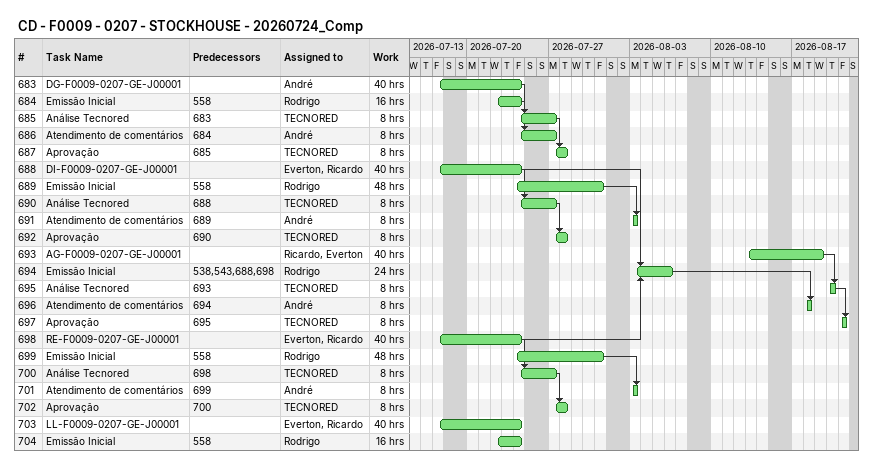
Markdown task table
CD - F0009 - 0207 - STOCKHOUSE - 20260724_Comp

| ID | Task | Start | Finish | Predecessors | Resources | Work (h) |
|---|---|---|---|---|---|---|
| 683 | DG-F0009-0207-GE-J00001 | 2026-07-17 | 2026-07-24 |  | André | 40 |
| 684 | Emissão Inicial | 2026-07-22 | 2026-07-24 | 558 | Rodrigo | 16 |
| 685 | Análise Tecnored | 2026-07-24 | 2026-07-27 | 683 | TECNORED | 8 |
| 686 | Atendimento de comentários | 2026-07-24 | 2026-07-27 | 684 | André | 8 |
| 687 | Aprovação | 2026-07-27 | 2026-07-28 | 685 | TECNORED | 8 |
| 688 | DI-F0009-0207-GE-J00001 | 2026-07-17 | 2026-07-24 |  | Everton, Ricardo | 40 |
| 689 | Emissão Inicial | 2026-07-24 | 2026-07-31 | 558 | Rodrigo | 48 |
| 690 | Análise Tecnored | 2026-07-24 | 2026-07-27 | 688 | TECNORED | 8 |
| 691 | Atendimento de comentários | 2026-08-03 | 2026-08-03 | 689 | André | 8 |
| 692 | Aprovação | 2026-07-27 | 2026-07-28 | 690 | TECNORED | 8 |
| 693 | AG-F0009-0207-GE-J00001 | 2026-08-13 | 2026-08-19 |  | Ricardo, Everton | 40 |
| 694 | Emissão Inicial | 2026-08-03 | 2026-08-06 | 538, 543, 688, 698 | Rodrigo | 24 |
| 695 | Análise Tecnored | 2026-08-20 | 2026-08-20 | 693 | TECNORED | 8 |
| 696 | Atendimento de comentários | 2026-08-18 | 2026-08-18 | 694 | André | 8 |
| 697 | Aprovação | 2026-08-21 | 2026-08-21 | 695 | TECNORED | 8 |
| 698 | RE-F0009-0207-GE-J00001 | 2026-07-17 | 2026-07-24 |  | Everton, Ricardo | 40 |
| 699 | Emissão Inicial | 2026-07-24 | 2026-07-31 | 558 | Rodrigo | 48 |
| 700 | Análise Tecnored | 2026-07-24 | 2026-07-27 | 698 | TECNORED | 8 |
| 701 | Atendimento de comentários | 2026-08-03 | 2026-08-03 | 699 | André | 8 |
| 702 | Aprovação | 2026-07-27 | 2026-07-28 | 700 | TECNORED | 8 |
| 703 | LL-F0009-0207-GE-J00001 | 2026-07-17 | 2026-07-24 |  | Everton, Ricardo | 40 |
| 704 | Emissão Inicial | 2026-07-22 | 2026-07-24 | 558 | Rodrigo | 16 |
